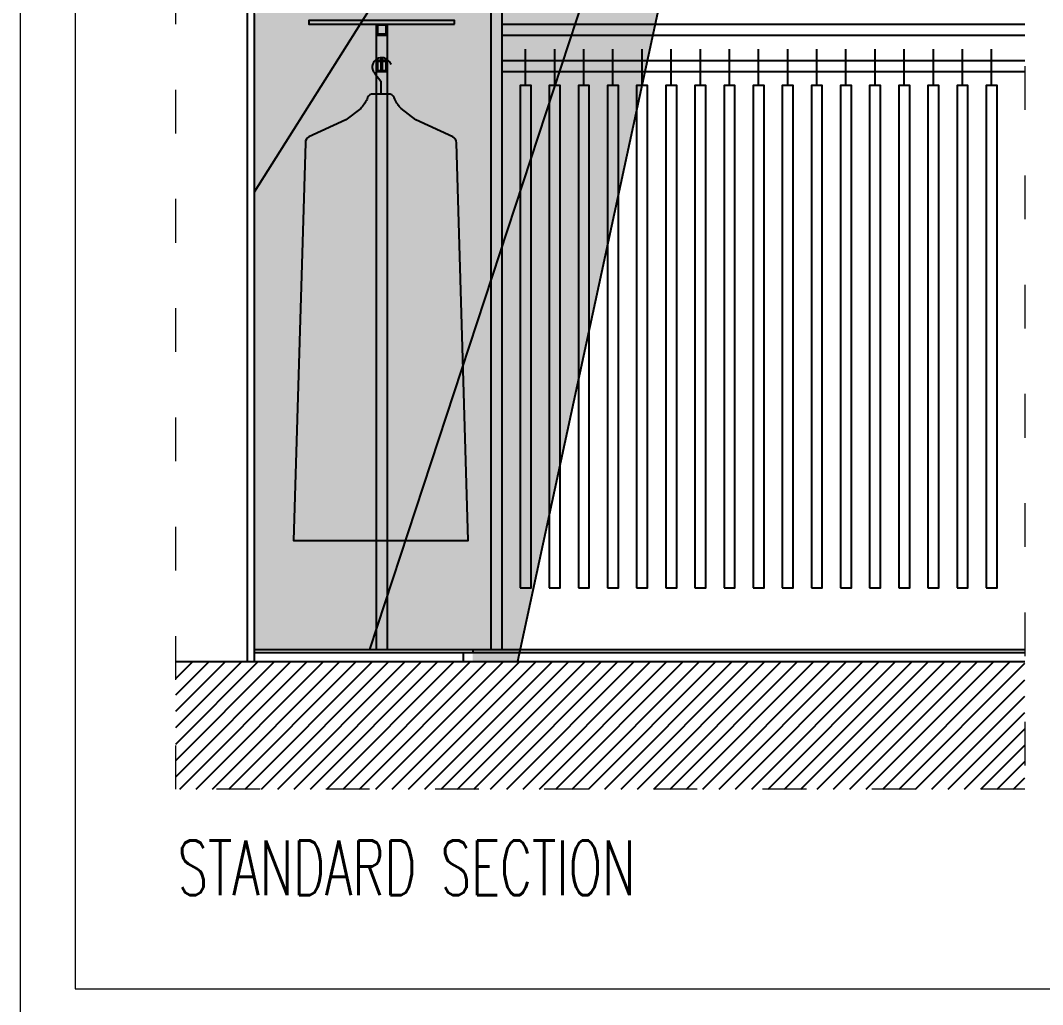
# Model space of a CAD drawing. Header units: millimetres. Extents: x 1734 to 22014, y 983 to 3953.
# Drawn here: x 12309.9 to 12590.6, y 1947.2 to 2217.3 of the extents above; entities that cross this region are included whole.
import ezdxf

# ---------------------------------------------------------------- set-up
doc = ezdxf.new("R2010")
doc.units = ezdxf.units.MM
doc.linetypes.add('ACAD_ISO03W100', pattern=[30, 12, -18])
for name, color, linetype in [('LD_base', 144, 'Continuous'), ('LD_pointing', 30, 'Continuous'), ('LD_quote', 242, 'Continuous')]:
    doc.layers.add(name, color=color, linetype=linetype)
doc.layers.add('LD_text', color=7, linetype='Continuous', lineweight=9)
doc.styles.add('SIMPLEX', font='SIMPLEX.SHX', dxfattribs={"width": 0.65})
doc.dimstyles.new('Illuminazione 1_100', dxfattribs={"dimtxt": 9, "dimasz": 3, "dimexe": 0.05, "dimexo": 0.05, "dimgap": 1.5, "dimtad": 0, "dimdec": 0, "dimlfac": -1, "dimzin": 0, "dimdsep": 46, "dimtxsty": 'SIMPLEX', "dimblk": 'LINEET2S', "dimcen": 0, "dimdle": 0.1, "dimse1": 1, "dimse2": 1, "dimclrd": 7, "dimclrt": 256, "dimadec": 0, "dimazin": 0, "dimtfac": 1, "dimtdec": 0, "dimtix": 1, "dimtmove": 2, "dimatfit": 3, "dimldrblk": 'OBLIQUE', "dimfxl": 1, "dimtolj": 1, "dimarcsym": 0})

# ---------------------------------------------------------------- blocks, each defined once
blk = doc.blocks.new('LINEET2S')
blk.add_line((-1, 0), (0, 0))
at = {"color": 5}
blk.add_line((0.5, 0.5), (-0.5, -0.5), dxfattribs=at)
blk = doc.blocks.new('*D185')
at = {"layer": 'DEFPOINTS', "color": 0, "transparency": 16777216}
for p in [(12521.1, 2437.42), (12521.1, 2431.41), (12432.86, 2074.61)]:
    blk.add_point(p, dxfattribs=at)
at = {"layer": 'LD_quote', "color": 7, "lineweight": -2, "transparency": 16777216}
for p, q in [((12435.86, 2437.42), (12473.53, 2437.42)), ((12518.1, 2437.42), (12480.43, 2437.42))]:
    blk.add_line(p, q, dxfattribs=at)
at = {"layer": 'LD_quote', "color": 7, "lineweight": -2, "transparency": 16777216, "xscale": 3, "yscale": 3, "zscale": 3, "rotation": 180}
blk.add_blockref('LINEET2S', (12432.86, 2437.42), dxfattribs=at)
at = {"layer": 'LD_quote', "color": 7, "lineweight": -2, "transparency": 16777216, "xscale": 3, "yscale": 3, "zscale": 3}
blk.add_blockref('LINEET2S', (12521.1, 2437.42), dxfattribs=at)
at = {"layer": 'LD_quote', "transparency": 16777216, "insert": (12476.98, 2437.42), "char_height": 9, "attachment_point": 5, "style": 'SIMPLEX'}
blk.add_mtext('\\A1;X', dxfattribs=at)
blk = doc.blocks.new('_Oblique')
at = {"color": 0, "linetype": 'ByBlock', "lineweight": -2}
blk.add_line((-0.5, -0.5), (0.5, 0.5), dxfattribs=at)

msp = doc.modelspace()

# ---------------------------------------------------------------- hatches: boundary and pattern name
at = {"layer": 'LD_base', "ltscale": 100}
h = msp.add_hatch(dxfattribs=at)
h.set_pattern_fill('ANSI31', color=256, style=0)
h.set_pattern_definition([(45, (78079.8312, -73050.967), (-2.24506415, 2.24506415), [])])
h.paths.add_polyline_path([(12352.554, 2041.314), (12352.554, 2006.314), (12585.741, 2006.314), (12585.741, 2041.314)])
at = {"layer": 'LD_pointing'}
h = msp.add_hatch(color=30, dxfattribs=at)
h.dxf.hatch_style = 1
h.paths.add_polyline_path([(12374.104, 2218.531), (12374.104, 2044.614), (12434.104, 2044.614), (12434.104, 2041.314), (12446.403, 2041.314), (12526.602, 2412.343)])
h = msp.add_hatch(color=40, dxfattribs=at)
h.dxf.hatch_style = 1
h.paths.add_polyline_path([(12374.104, 2170.152), (12374.104, 2044.614), (12405.72, 2044.614), (12526.602, 2412.343)])

# ---------------------------------------------------------------- linework, layer by layer
at = {"layer": 'LD_base', "ltscale": 100}
for p, q in [((12372.104, 2414.787, 0), (12372.104, 2041.314, 0)), ((12374.104, 2414.787, 0), (12374.104, 2041.314, 0)), ((12439.122, 2406.487, 0), (12439.122, 2044.614, 0)), ((12442.122, 2406.487, 0), (12442.122, 2044.614, 0)), ((12407.604, 2216.314, 0), (12407.604, 2044.814, 0)), ((12410.604, 2216.314, 0), (12410.604, 2044.814, 0)), ((12434.104, 2044.614, 0), (12434.104, 2043.814, 0)), ((12431.604, 2041.314, 0), (12431.604, 2043.814, 0))]:
    msp.add_line(p, q, dxfattribs=at)
at = {"layer": 'LD_base'}
for p, q in [((12448.623, 2199.466, 0), (12448.623, 2209.466, 0)), ((12456.623, 2199.466, 0), (12456.623, 2209.466, 0)), ((12464.623, 2199.466, 0), (12464.623, 2209.466, 0)), ((12472.623, 2199.466, 0), (12472.623, 2209.466, 0)), ((12480.623, 2199.466, 0), (12480.623, 2209.466, 0)), ((12488.623, 2199.466, 0), (12488.623, 2209.466, 0)), ((12496.623, 2199.466, 0), (12496.623, 2209.466, 0)), ((12504.623, 2199.466, 0), (12504.623, 2209.466, 0)), ((12512.623, 2199.466, 0), (12512.623, 2209.466, 0)), ((12520.623, 2199.466, 0), (12520.623, 2209.466, 0)), ((12528.623, 2199.466, 0), (12528.623, 2209.466, 0)), ((12536.623, 2199.466, 0), (12536.623, 2209.466, 0)), ((12544.623, 2199.466, 0), (12544.623, 2209.466, 0)), ((12552.623, 2199.466, 0), (12552.623, 2209.466, 0)), ((12560.623, 2199.466, 0), (12560.623, 2209.466, 0)), ((12568.623, 2199.466, 0), (12568.623, 2209.466, 0)), ((12576.623, 2199.466, 0), (12576.623, 2209.466, 0))]:
    msp.add_line(p, q, dxfattribs=at)
at = {"layer": 'LD_base', "ltscale": 100, "elevation": 0}
for points in [[(12429.104, 2216.314), (12429.104, 2217.314), (12389.104, 2217.314), (12389.104, 2216.314), (12429.104, 2216.314)], [(12442.122, 2216.314), (12585.741, 2216.314)], [(12407.604, 2213.314), (12410.604, 2213.314)], [(12442.122, 2213.314), (12585.741, 2213.314)], [(12408.954, 2203.614), (12408.954, 2207.014), (12409.254, 2207.014), (12409.254, 2203.614)], [(12408.954, 2206.314), (12407.604, 2206.314)], [(12408.954, 2206.014), (12407.904, 2206.014), (12407.904, 2203.614), (12410.304, 2203.614), (12410.304, 2206.014), (12409.254, 2206.014)], [(12410.604, 2206.314), (12409.254, 2206.314)], [(12442.122, 2206.314), (12585.741, 2206.314)], [(12407.604, 2203.314), (12410.604, 2203.314)], [(12442.122, 2203.314), (12585.741, 2203.314)], [(12374.104, 2044.614), (12585.741, 2044.614)], [(12352.554, 2041.314), (12585.741, 2041.314)], [(12374.104, 2043.814), (12585.741, 2043.814)]]:
    msp.add_lwpolyline(points, dxfattribs=at)
msp.add_lwpolyline([(12410.304, 2213.614), (12410.304, 2216.014), (12407.904, 2216.014), (12407.904, 2213.614)], close=True, dxfattribs=at)
at = {"layer": 'LD_base', "elevation": 0}
msp.add_lwpolyline([(12407.245, 2202.723), (12408.876, 2200.662), (12408.876, 2197.106)], dxfattribs=at)
for points in [[(12447.123, 2061.555), (12450.123, 2061.555), (12450.123, 2199.466), (12447.123, 2199.466)], [(12455.123, 2061.555), (12458.123, 2061.555), (12458.123, 2199.466), (12455.123, 2199.466)], [(12463.123, 2061.555), (12466.123, 2061.555), (12466.123, 2199.466), (12463.123, 2199.466)], [(12471.123, 2061.555), (12474.123, 2061.555), (12474.123, 2199.466), (12471.123, 2199.466)], [(12479.123, 2061.555), (12482.123, 2061.555), (12482.123, 2199.466), (12479.123, 2199.466)], [(12487.123, 2061.555), (12490.123, 2061.555), (12490.123, 2199.466), (12487.123, 2199.466)], [(12495.123, 2061.555), (12498.123, 2061.555), (12498.123, 2199.466), (12495.123, 2199.466)], [(12503.123, 2061.555), (12506.123, 2061.555), (12506.123, 2199.466), (12503.123, 2199.466)], [(12511.123, 2061.555), (12514.123, 2061.555), (12514.123, 2199.466), (12511.123, 2199.466)], [(12519.123, 2061.555), (12522.123, 2061.555), (12522.123, 2199.466), (12519.123, 2199.466)], [(12527.123, 2061.555), (12530.123, 2061.555), (12530.123, 2199.466), (12527.123, 2199.466)], [(12535.123, 2061.555), (12538.123, 2061.555), (12538.123, 2199.466), (12535.123, 2199.466)], [(12543.123, 2061.555), (12546.123, 2061.555), (12546.123, 2199.466), (12543.123, 2199.466)], [(12551.123, 2061.555), (12554.123, 2061.555), (12554.123, 2199.466), (12551.123, 2199.466)], [(12559.123, 2061.555), (12562.123, 2061.555), (12562.123, 2199.466), (12559.123, 2199.466)], [(12567.123, 2061.555), (12570.123, 2061.555), (12570.123, 2199.466), (12567.123, 2199.466)], [(12575.123, 2061.555), (12578.123, 2061.555), (12578.123, 2199.466), (12575.123, 2199.466)]]:
    msp.add_lwpolyline(points, close=True, dxfattribs=at)
at = {"layer": 'LD_base', "ltscale": 0.2, "elevation": 0}
msp.add_lwpolyline([(12403.337, 2193.139), (12399.291, 2189.997), (12389.113, 2185.379, 0.2529897), (12388.129, 2183.753), (12384.892, 2074.614), (12432.86, 2074.614), (12429.624, 2183.753, 0.2529897), (12428.64, 2185.379), (12418.461, 2189.997), (12414.415, 2193.139, -0.0457069), (12413.499, 2194.295, -0.0399014), (12412.676, 2195.693, 0.286264), (12411.437, 2197.106), (12406.315, 2197.106, 0.286264), (12405.076, 2195.693, -0.0399014), (12404.253, 2194.295, -0.0457069)], format="xyb", close=True, dxfattribs=at)
at = {"layer": 'LD_base'}
msp.add_open_spline([(12411.734, 2205.265, 0), (12411.516, 2205.576, 0), (12411.1, 2206.167, 0), (12410.233, 2206.919, 0), (12409.185, 2207.15, 0), (12408.117, 2206.987, 0), (12407.119, 2206.356, 0), (12406.54, 2205.307, 0), (12406.462, 2204.245, 0), (12406.686, 2203.521, 0), (12406.972, 2203.019, 0), (12407.166, 2202.807, 0), (12407.245, 2202.723, 0)], degree=3, knots=[0, 0, 0, 0, 0.011385349, 0.02166974, 0.033625311, 0.042203953, 0.053605918, 0.067764835, 0.076343477, 0.08492212, 0.09008509, 0.093534005, 0.093534005, 0.093534005, 0.093534005], dxfattribs=at)
at = {"layer": 'LD_pointing'}
for q in [(12374.104, 2170.152, 0), (12405.72, 2044.614, 0), (12446.403, 2041.314, 0)]:
    msp.add_line((12526.602, 2412.343, 0), q, dxfattribs=at)
at = {"layer": 'LD_text'}
for points in [[(12309.872, 2725.511), (12857.005, 2725.511), (12857.005, 1891.483), (12309.872, 1891.483)], [(12842.005, 2645.511), (12324.872, 2645.511), (12324.872, 1951.483), (12842.005, 1951.483)]]:
    msp.add_lwpolyline(points, close=True, dxfattribs=at)
at = {"layer": 'LD_text', "linetype": 'ACAD_ISO03W100', "elevation": 0}
msp.add_lwpolyline([(12352.554, 2444.787), (12585.741, 2444.787), (12585.741, 2006.314), (12352.554, 2006.314)], close=True, dxfattribs=at)

# ---------------------------------------------------------------- texts
at = {"layer": 'LD_text', "color": 7, "insert": (12353.021, 1992.264, 0), "char_height": 15, "width": 154.47432, "attachment_point": 1, "style": 'SIMPLEX'}
msp.add_mtext('STANDARD SECTION', dxfattribs=at)

# ---------------------------------------------------------------- dimensions: what is measured, and where the dimension line sits
at = {"layer": 'LD_quote'}
dim = msp.add_linear_dim(base=(12521.104, 2437.42, 0), p1=(12432.86, 2074.614, 0), p2=(12521.104, 2431.412, 0), text='X', dimstyle='Illuminazione 1_100', dxfattribs=at)
dim.commit()
dim.dimension.update_dxf_attribs({"geometry": '*D185', "text_midpoint": (12476.982, 2437.42, 0)})

doc.saveas('drawing.dxf')
